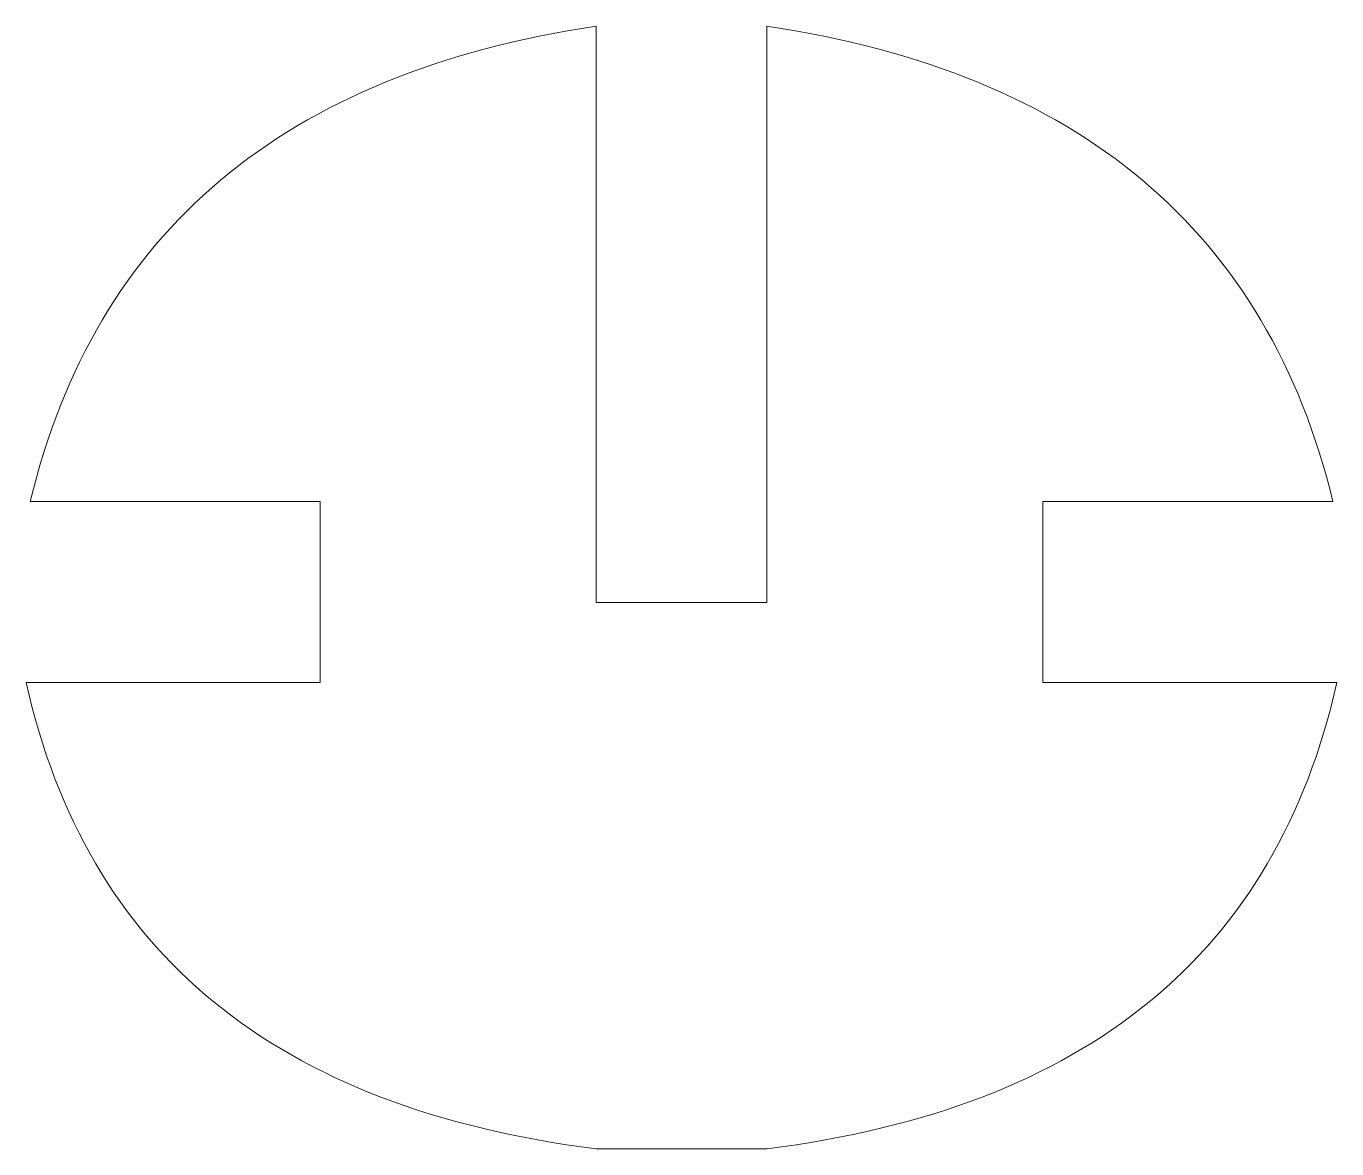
# Model space of a CAD drawing. Header units: millimetres. Extents: x 3472.6 to 3496.1, y 1597.6 to 1617.8.
import ezdxf

# ---------------------------------------------------------------- set-up
doc = ezdxf.new("R2010")
doc.units = ezdxf.units.MM

msp = doc.modelspace()

# ---------------------------------------------------------------- linework, layer by layer
at = {"lineweight": 20}
for points in [[(3482.81, 1617.813), (3477.202, 1616.979), (3473.806, 1614.114), (3472.636, 1609.275)], [(3482.81, 1607.461), (3482.81, 1607.461), (3482.81, 1617.813), (3482.81, 1617.813)], [(3485.875, 1607.461), (3485.875, 1607.461), (3485.875, 1617.813), (3485.875, 1617.813)], [(3485.875, 1617.813), (3491.483, 1616.979), (3494.879, 1614.114), (3496.05, 1609.275)], [(3482.81, 1607.461), (3482.81, 1607.461), (3485.875, 1607.461), (3485.875, 1607.461)], [(3472.564, 1606.018), (3473.65, 1601.158), (3477.065, 1598.365), (3482.81, 1597.642)], [(3496.121, 1606.018), (3495.035, 1601.158), (3491.62, 1598.365), (3485.875, 1597.642)], [(3482.81, 1597.642), (3482.81, 1597.642), (3485.875, 1597.642), (3485.875, 1597.642)]]:
    msp.add_open_spline(points, degree=3, dxfattribs=at)
for points in [[(3472.564, 1606.018), (3472.564, 1606.018), (3477.847, 1606.018), (3477.847, 1606.018), (3477.847, 1606.018), (3477.847, 1606.018), (3477.847, 1609.275), (3477.847, 1609.275), (3477.847, 1609.275), (3477.847, 1609.275), (3472.636, 1609.275), (3472.636, 1609.275)], [(3496.121, 1606.018), (3496.121, 1606.018), (3490.838, 1606.018), (3490.838, 1606.018), (3490.838, 1606.018), (3490.838, 1606.018), (3490.838, 1609.275), (3490.838, 1609.275), (3490.838, 1609.275), (3490.838, 1609.275), (3496.05, 1609.275), (3496.05, 1609.275)]]:
    msp.add_open_spline(points, degree=3, knots=[0, 0, 0, 0, 0.25, 0.25, 0.25, 0.25, 0.5, 0.5, 0.5, 0.5, 1, 1, 1, 1], dxfattribs=at)

doc.saveas('drawing.dxf')
